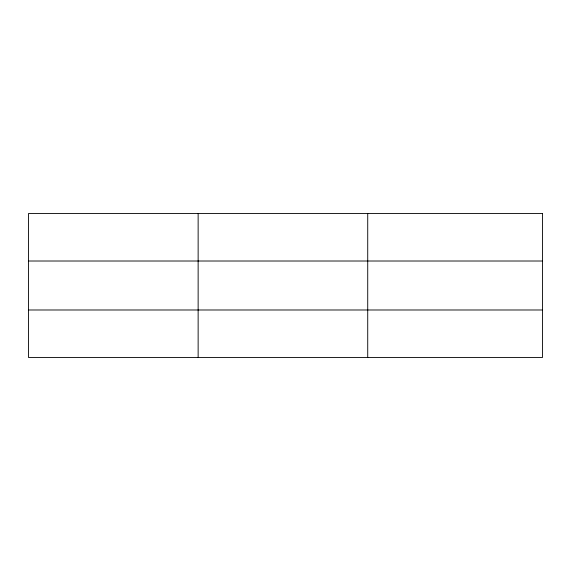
<?xml version="1.0" encoding="UTF-8"?>
<svg xmlns="http://www.w3.org/2000/svg" width="571" height="571" viewBox="0 0 571 571"><rect width="100%" height="100%" fill="white"/><g stroke="black" fill="none" stroke-linecap="round" stroke-linejoin="round"><path stroke-width="0.86" d="M198.137 213.468L198.137 357.532M367.724 213.468L367.724 357.532M28.55 261.011L542.45 261.011M28.55 309.989L542.45 309.989M542.45 213.468L542.45 357.532L28.55 357.532L28.55 213.468L542.45 213.468"/></g></svg>
